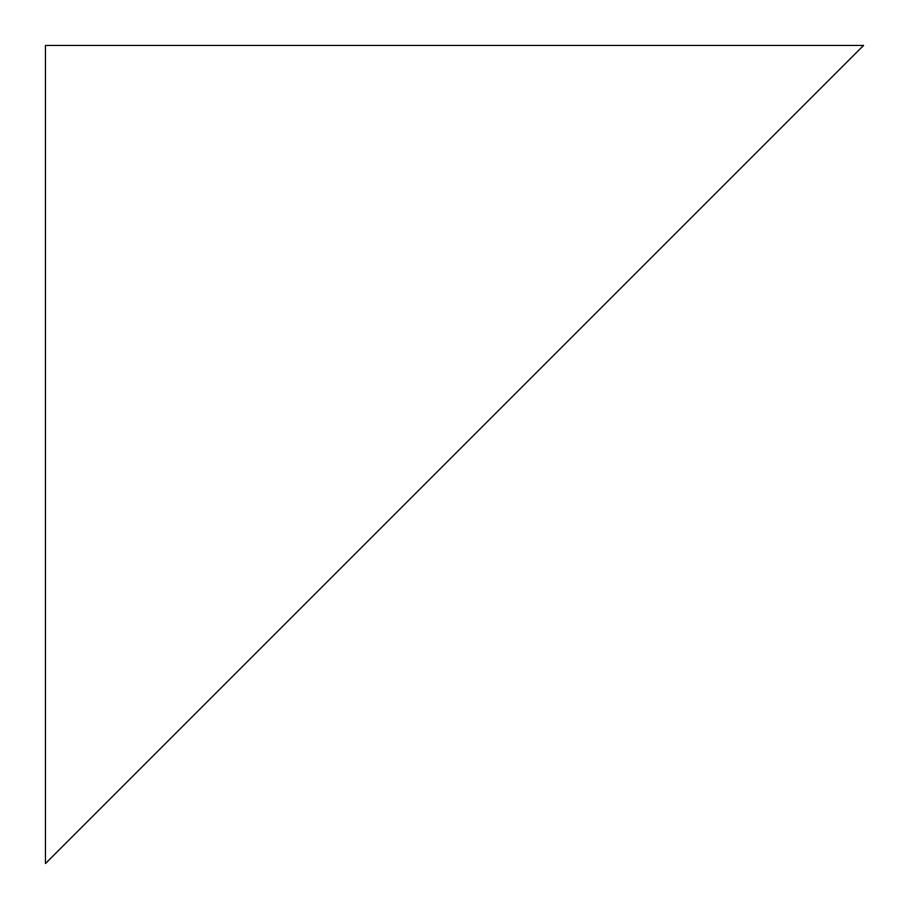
<?xml version="1.0" encoding="UTF-8"?>
<svg xmlns="http://www.w3.org/2000/svg" width="909" height="909" viewBox="0 0 909 909"><rect width="100%" height="100%" fill="white"/><g stroke="black" fill="none" stroke-linecap="round" stroke-linejoin="round"><path stroke-width="1.36" d="M863.55 45.45L45.45 863.55L45.45 45.45L863.55 45.45"/></g></svg>
